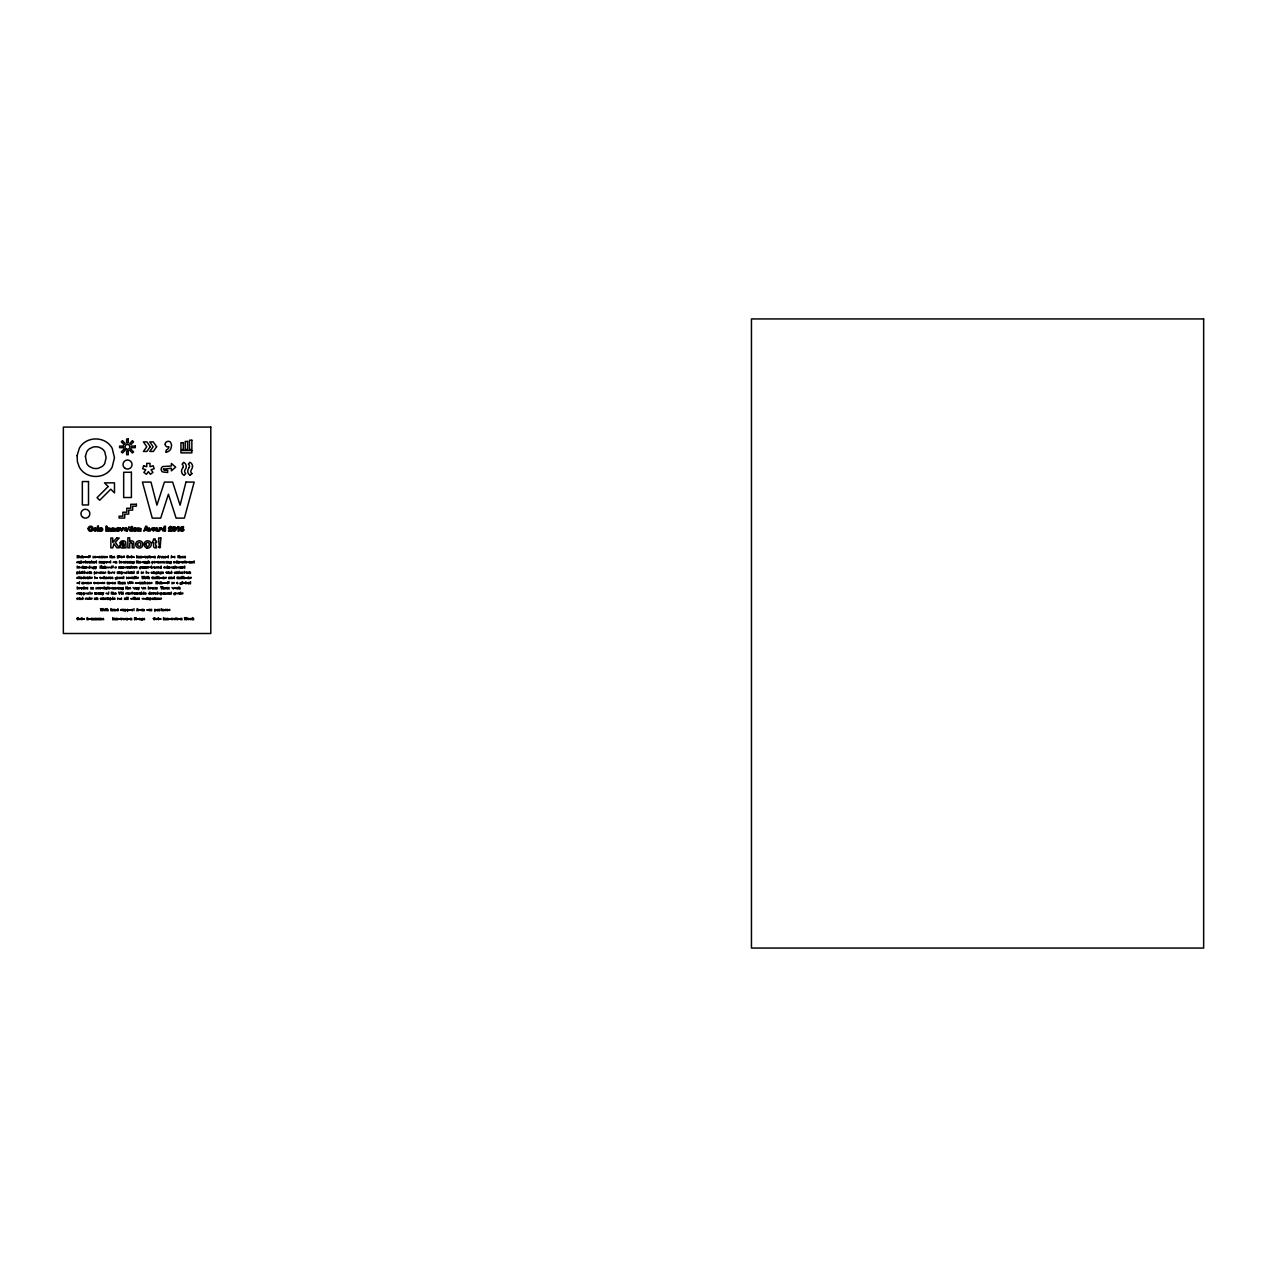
<?xml version="1.0" encoding="UTF-8"?>
<svg xmlns="http://www.w3.org/2000/svg" width="1267" height="1267" viewBox="0 0 1267 1267"><rect width="100%" height="100%" fill="white"/><g stroke="black" fill="none" stroke-linecap="round" stroke-linejoin="round"><path stroke-width="1.5" d="M117.752 597.897L117.752 599.497M127.064 620.197L127.064 618.248M90.464 572.478L91.43 572.05L91.541 573.492M92.586 618.85L93.536 618.407L93.663 619.864M95.928 593.289L96.878 592.861L97.005 594.302M95.88 618.85L96.846 618.407L96.957 619.864M101.677 562.089L102.643 561.645L102.754 563.086M108.012 598.499L108.962 598.056L109.089 599.497M108.439 582.883L109.39 582.456L109.516 583.897M119.636 572.478L120.587 572.05L120.713 573.492M145.246 567.283L146.307 567.046M147.843 598.499L148.793 598.056L148.92 599.497M153.291 577.689L154.241 577.245L154.352 578.702M164.441 593.289L165.407 592.861L165.518 594.302M178.299 577.689L179.249 577.245L179.376 578.702M78.316 567.442C81.674 565.256 76.163 568.63 79.694 567.885M78.221 588.236C81.563 586.067 76.068 589.44 79.583 588.68M85.016 577.895C87.692 575.582 83.685 579.668 86.378 578.275M85.079 588.236C88.437 586.067 82.941 589.44 86.457 588.68M86.299 583.105C88.991 580.793 84.984 584.879 87.676 583.485M87.249 598.705C89.925 596.393 85.918 600.479 88.611 599.085M94.423 557.1C97.116 554.788 93.109 558.858 95.801 557.48M97.432 588.236C100.774 586.067 95.278 589.44 98.794 588.68M98.604 557.1C101.281 554.788 97.274 558.858 99.966 557.48M100.251 598.705C102.944 596.393 98.937 600.479 101.629 599.085M102.31 572.7C105.003 570.388 100.996 574.474 103.688 573.08M104.037 557.1C106.713 554.788 102.706 558.858 105.399 557.48M102.453 619.072C105.129 616.76 101.122 620.83 103.815 619.436M107.457 577.895C110.134 575.582 106.127 579.668 108.819 578.275M111.623 577.895C114.315 575.582 110.308 579.668 113.001 578.275M113.412 557.1C116.089 554.788 112.082 558.858 114.774 557.48M114.173 583.105C116.865 580.793 112.858 584.879 115.55 583.485M113.761 598.705C116.453 596.393 112.446 600.479 115.139 599.085M114.838 593.51C117.53 591.198 113.523 595.268 116.216 593.89M117.229 556.261C120.222 554.455 115.408 558.858 118.48 557.892M119.098 577.895C121.775 575.582 117.768 579.668 120.46 578.275M120.555 562.295C123.247 559.982 119.241 564.068 121.933 562.675M128.015 577.895C130.691 575.582 126.684 579.668 129.377 578.275M129.297 588.236C132.639 586.067 127.143 589.44 130.659 588.68M135.775 567.442C139.117 565.256 133.621 568.63 137.137 567.885M136.804 598.705C139.497 596.393 135.49 600.479 138.182 599.085M143.361 619.072C146.053 616.76 142.047 620.83 144.723 619.436M144.311 588.236C147.669 586.067 142.157 589.44 145.673 588.68M144.786 593.51C147.479 591.198 143.472 595.268 146.164 593.89M147.273 567.442C150.615 565.256 145.119 568.63 148.635 567.885M148.587 583.105C151.264 580.793 147.257 584.879 149.949 583.485M149.411 588.236C152.769 586.067 147.273 589.44 150.789 588.68M151.106 572.7C153.798 570.388 149.791 574.474 152.483 573.08M150.868 593.51C153.56 591.198 149.554 595.268 152.246 593.89M155.049 593.51C157.742 591.198 153.735 595.268 156.427 593.89M157.646 567.442C160.988 565.256 155.493 568.63 159.008 567.885M158.09 598.705C160.766 596.393 156.76 600.479 159.452 599.085M160.133 562.295C162.825 559.982 158.818 564.068 161.511 562.675M162.065 572.7C164.742 570.388 160.735 574.474 163.427 573.08M162.366 562.295C165.058 559.982 161.052 564.068 163.744 562.675M163.855 567.442C167.196 565.256 161.701 568.63 165.217 567.885M165.153 588.236C168.511 586.067 163 589.44 166.515 588.68M164.821 609.981C168.178 607.812 162.667 611.185 166.199 610.425M166.468 593.51C169.16 591.198 165.153 595.268 167.846 593.89M173.405 562.295C176.097 559.982 172.09 564.068 174.783 562.675M174.308 572.7C177 570.388 172.993 574.474 175.685 573.08M180.231 572.7C182.907 570.388 178.9 574.474 181.593 573.08M181.403 557.1C184.079 554.788 180.072 558.858 182.765 557.48M187.864 619.072C190.557 616.76 186.55 620.83 189.242 619.436M190.098 619.072C192.79 616.76 188.783 620.83 191.475 619.436M169.43 528.181L170.807 527.927L169.271 529.448A2.233 2.233 0 0 0 168.495 531.19L171.821 531.19L169.667 530.366L170.918 529.416A1.6 1.6 0 0 0 170.57 526.407M89.403 572.478L90.337 572.019L90.464 573.492M91.525 618.85L92.459 618.375L92.586 619.864M94.867 593.289L95.801 592.829L95.928 594.302M94.819 618.85L95.754 618.375L95.88 619.864M100.616 562.089L101.55 561.614L101.677 563.086M107.378 582.883L108.313 582.424L108.439 583.897M106.951 598.499L107.885 598.024L108.012 599.497M118.575 572.478L119.51 572.019L119.636 573.492M142.078 609.839L143.013 609.364L143.139 610.837M144.185 567.283L145.23 567.046M146.782 598.499L147.716 598.024L147.843 599.497M152.214 577.689L153.164 577.214L153.291 578.702M163.38 593.289L164.314 592.829L164.441 594.302M177.237 577.689L178.172 577.214L178.299 578.702M123.042 557.211L124.388 557.211L123.026 557.132A6.129 6.129 0 0 1 123.026 556.53L124.34 556.023M80.09 562.5L78.982 562.833M79.267 598.499L80.264 598.024L80.423 599.497M80.09 593.764L79.061 594.144L78.95 592.687M81.579 578.148L80.55 578.544L80.423 577.087M83.274 583.295L82.165 583.644M85.174 567.283L86.314 567.046M87.455 577.689L88.452 577.214L88.611 578.702M89.149 562.089L90.131 561.614L90.29 563.086M92.143 588.094L93.283 587.856M96.64 598.499L97.638 598.024L97.797 599.497M100.315 593.289L101.312 592.829L101.471 594.302M99.222 619.31L98.192 619.706L98.066 618.248M100.394 618.85L101.392 618.375L101.55 619.864M106.507 588.553L105.557 588.997L105.367 587.492M112.826 588.094L113.982 587.856M115.582 562.089L116.564 561.614L116.722 563.086M114.078 618.85L115.059 618.375L115.218 619.864M114.489 609.839L115.63 609.601M116.342 618.85L117.324 618.375L117.483 619.864M120.143 567.283L121.284 567.046M119.795 588.094L120.935 587.856M122.535 567.283L123.675 567.046M124.103 582.883L125.1 582.424L125.243 583.897M123.707 610.298L122.582 610.551M126.969 562.089L127.951 561.614L128.11 563.086M128.965 593.764L127.935 594.144L127.809 592.687M130.549 562.089L131.546 561.614L131.689 563.086M131.641 572.478L132.623 572.019L132.782 573.492M130.612 618.85L131.594 618.375L131.752 619.864M133.558 578.148L132.528 578.544L132.417 577.087M138.135 556.878L139.132 556.403L139.291 557.892M136.915 593.289L137.913 592.829L138.071 594.302M140.526 556.878L141.524 556.403L141.682 557.892M140.827 583.295L139.718 583.644M142.126 582.883L143.108 582.424L143.266 583.897M145.056 562.5L143.947 562.833M150.25 610.298L149.126 610.551M153.545 572.478L154.542 572.019L154.701 573.492M154.131 556.878L155.128 556.403L155.287 557.892M154.653 598.499L155.651 598.024L155.809 599.497M155.762 588.094L156.902 587.856M158.027 562.089L159.024 561.614L159.183 563.086M163 577.689L163.997 577.214L164.156 578.702M162.714 609.839L163.855 609.601M164.71 618.85L165.708 618.375L165.866 619.864M167.687 562.089L168.669 561.614L168.828 563.086M168.226 572.478L169.224 572.019L169.382 573.492M167.038 618.85L168.036 618.375L168.194 619.864M169.667 567.743L168.543 567.964M168.923 593.289L169.905 592.829L170.063 594.302M170.871 577.689L171.869 577.214L172.011 578.702M176.762 572.478L177.744 572.019L177.903 573.492M179.185 562.5L178.061 562.801M180.167 567.283L181.308 567.046M180.833 618.85L181.83 618.375L181.989 619.864M187.959 577.689L188.941 577.214L189.1 578.702M189.607 562.089L190.588 561.614L190.747 563.086M189.369 572.478L190.351 572.019L190.509 573.492M168.527 528.086L169.968 526.581A2.154 2.154 0 0 1 170.522 526.613M76.97 598.277C79.457 597.026 76.305 601.16 77.35 598.705A3.009 3.009 0 0 0 77.921 598.61M79.71 556.656L80.771 556.577M80.454 572.272L81.516 572.177M80.581 587.872L81.642 587.777M86.853 561.867C89.323 560.616 86.219 564.765 87.217 562.295A3.009 3.009 0 0 0 87.787 562.2M93.996 561.867C96.482 560.6 93.346 564.765 94.376 562.295A3.009 3.009 0 0 0 94.946 562.2M95.674 530.24L93.806 530.24L94.867 531.253A2.091 2.091 0 0 0 95.389 531.285L96.53 529.986L94.993 529.004M93.663 582.677L94.613 582.392L94.724 583.723M94.407 598.277C96.83 596.979 93.71 601.144 94.772 598.705A3.009 3.009 0 0 0 95.358 598.61M98.018 593.083L99.079 592.988M99.634 577.467L100.584 577.198L100.711 578.528M102.627 567.062L103.577 566.792L103.688 568.123M106.19 561.867C108.74 560.663 105.478 564.702 106.634 562.295A3.009 3.009 0 0 0 107.141 562.2M104.638 598.277C107.188 597.09 103.894 601.112 105.082 598.705A3.009 3.009 0 0 0 105.589 598.61M121.394 577.467L122.345 577.198L122.456 578.528M121.87 582.677L122.82 582.392L122.931 583.723M122.994 561.867L123.944 561.598L124.055 562.912M122.756 618.629L123.802 618.549M124.419 598.277L125.37 598.008L125.496 599.339M128.933 567.062L129.883 566.792L130.01 568.123M129.345 572.272L130.39 572.177M133.368 593.083L134.413 592.988M135.902 587.872L136.947 587.777M139.101 593.083L140.162 592.988M141.872 567.062L142.823 566.792L142.949 568.123M146.814 556.656L147.875 556.577M151.787 587.872L152.832 587.777M153.608 567.062L154.558 566.792L154.669 568.123M152.357 598.277C154.907 597.09 151.581 601.112 152.784 598.705A3.009 3.009 0 0 0 153.307 598.61M157.852 572.272L158.913 572.177M157.187 609.617L158.137 609.348L158.264 610.678M158.533 582.677L159.484 582.392L159.594 583.723M163.237 556.656L164.282 556.577M165.929 572.272L166.975 572.177M168.574 577.467L169.525 577.198L169.635 578.528M172.898 567.062L173.848 566.792L173.975 568.123M173.579 618.629L174.64 618.549M176.525 582.677L177.475 582.392L177.602 583.723M178.362 593.083L179.407 592.988M182.337 567.062C184.713 565.7 181.783 569.992 182.654 567.505A3.009 3.009 0 0 0 183.287 567.394M182.527 561.867C184.919 560.537 181.989 564.829 182.844 562.31A3.009 3.009 0 0 0 183.477 562.2M185.615 572.272L186.677 572.177M188.134 582.677L189.084 582.392L189.195 583.723M191.792 561.867C194.263 560.616 191.127 564.749 192.156 562.295A3.009 3.009 0 0 0 192.727 562.2M94.74 528.703L96.514 528.656L95.5 527.69M116.184 567.79L115.059 567.964M156.839 567.79L155.698 567.933M169.873 610.346L168.733 610.425M82.07 556.751L83.115 556.435L83.242 557.892M82.893 567.157L83.939 566.84L84.065 568.297M104.005 577.562L105.05 577.245L105.177 578.702M104.923 567.157L105.969 566.84L106.095 568.297M108.392 572.367L109.421 572.035L109.548 573.492M106.951 609.712L107.996 609.395L108.123 610.837M111.338 556.751L112.383 556.435L112.51 557.892M112.763 593.178L113.808 592.845L113.935 594.302M119.605 582.772L120.634 582.44L120.761 583.897M127.223 587.967L128.268 587.65L128.395 589.092M134.73 598.372L135.775 598.056L135.902 599.497M137.897 561.962L138.942 561.629L139.069 563.086M148.477 561.962L149.522 561.629L149.649 563.086M148.255 577.562L149.284 577.245L149.427 578.702M160.83 582.772L161.875 582.44L162.002 583.897M163.015 587.967L164.061 587.65L164.187 589.092M179.328 556.751L180.373 556.435L180.5 557.892M78.427 572.795L77.144 572.985M95.769 572.795L94.487 572.985M105.288 562.485L104.005 562.485M123.137 572.795L121.838 572.985M151.391 598.895L150.092 598.895M156.174 610.14L154.907 610.425M185.869 582.978L187.168 582.883M81.817 567.838L80.55 567.458L81.817 567.062M97.876 557.385L96.593 557.052L97.86 556.656M97.021 583.438L95.754 583.073L97.005 582.677M102.928 578.227L101.661 577.863L102.928 577.467M109.548 562.627L108.281 562.263L109.548 561.867M136.614 583.438L135.347 583.073L136.614 582.677M143.409 599.038L142.157 598.673L143.409 598.277M172.027 567.838L170.76 567.458L172.027 567.062M181.466 562.627L180.199 562.263L181.466 561.867M187.168 583.311L185.869 583.311M77.129 572.462L78.427 572.462M81.357 593.273L82.656 593.368M83.701 593.273L85 593.368M94.471 572.462L95.769 572.462M104.005 562.057L105.288 562.057M110.324 598.467L111.623 598.578M121.822 572.462L123.121 572.462M152.278 562.057L153.576 562.152M150.092 598.467L151.391 598.467M161.052 593.273L162.35 593.368M81.167 562.073L82.466 562.168M82.672 577.673L83.986 577.784M82.688 588.078L83.986 588.189M81.405 598.483L82.703 598.578M82.624 593.795L81.341 593.59M84.984 593.795L83.685 593.59M92.934 567.268L94.233 567.363M111.623 598.895L110.324 598.895M115.376 577.673L116.675 577.768M116.548 609.823L117.847 609.918M121.933 588.078L123.232 588.173M132.607 562.057L133.906 562.168M125.148 609.807L126.447 609.902M126.431 610.33L125.132 610.14M127.555 609.807L128.87 609.902M128.838 610.33L127.555 610.14M139.513 567.268L140.811 567.363M146.101 562.057L147.4 562.168M141.476 593.273L142.791 593.384M141.128 618.834L142.427 618.929M151.406 567.268L152.721 567.378M153.576 562.485L152.278 562.485M148.54 593.289L149.839 593.384M155.619 572.462L156.918 572.573M159.88 567.268L161.194 567.378M159.895 572.462L161.194 572.573M154.875 609.807L156.158 609.807M166.943 556.862L168.258 556.973M166.088 567.268L167.387 567.378M162.319 593.795L161.036 593.59M169.81 562.057L171.108 562.168M170.285 572.478L171.599 572.573M172.93 577.673L174.244 577.784M175.59 562.073L176.905 562.168M173.959 593.273L175.258 593.384M180.136 582.868L181.434 582.978M82.45 562.5L81.167 562.5M142.759 593.795L141.492 593.795M152.689 567.79L151.422 567.79M83.97 578.1L82.672 578.1M83.955 588.601L82.703 588.601M82.688 598.911L81.405 598.911M94.201 567.79L92.934 567.695M116.659 578.1L115.376 578.1M117.831 610.346L116.596 610.425M123.2 588.601L121.949 588.601M133.906 562.485L132.607 562.485M140.795 567.79L139.544 567.869M147.4 562.485L146.101 562.485M142.427 619.262L141.128 619.262M149.807 593.795L148.556 593.795M156.886 572.985L155.635 572.985M161.162 567.79L159.895 567.79M161.178 572.985L159.911 572.985M168.242 557.29L166.943 557.29M167.387 567.695L166.104 567.79M171.108 562.485L169.81 562.485M171.568 573.001L170.301 573.001M174.228 578.1L172.93 578.1M176.889 562.5L175.59 562.5M175.226 593.795L173.975 593.795M181.419 583.295L180.136 583.295M78.301 583.295L76.907 583.073L78.316 582.963M85.522 557.385L84.145 556.957L85.554 556.957M86.679 572.985L85.301 572.557L86.71 572.557M88.674 567.79L87.296 567.363L88.706 567.363M92.079 567.79L90.701 567.363L92.111 567.363M84.398 619.262L82.989 619.04L84.398 618.929M97.242 578.1L95.849 577.879L97.258 577.768M107.347 593.795L105.969 593.368L107.378 593.368M111.86 583.295L110.467 583.073L111.876 582.963M126.082 567.79L124.704 567.363L126.114 567.363M134.096 557.385L132.702 556.957L134.112 556.957M132.101 598.895L130.691 598.689L132.116 598.578M131.135 610.33L129.757 609.902L131.166 609.902M142.997 562.485L141.587 562.279L142.997 562.152M148.714 572.985L147.32 572.557L148.73 572.557M177.443 593.795L176.065 593.368L177.475 593.368M184.887 583.295L183.493 583.073L184.903 582.963M179.866 619.262L178.473 619.04L179.882 618.929M87.692 557.385L86.299 556.957L87.708 556.957M87.217 593.795L85.839 593.368L87.249 593.368M90.432 619.262L89.023 619.04L90.432 618.929M99.539 572.985L98.145 572.557L99.555 572.557M100.837 583.295L99.428 583.073L100.837 582.963M103.055 588.585L101.677 588.173L103.086 588.173M108.439 567.79L107.061 567.363L108.471 567.363M110.657 567.79L109.279 567.363L110.688 567.363M111.844 572.985L110.467 572.557L111.876 572.557M114.6 562.485L113.206 562.279L114.616 562.152M111.718 588.585L110.34 588.173L111.749 588.173M120.365 598.895L118.955 598.689L120.365 598.578M125.417 572.89L124.023 572.557L125.433 572.557M119.858 619.262L118.449 619.04L119.858 618.929M129.519 619.262L128.11 619.04L129.519 618.929M138.752 583.295L137.343 583.073L138.768 582.963M143.963 557.385L142.585 556.957L143.995 556.957M138.689 619.262L137.279 619.04L138.689 618.929M140.954 610.33L139.576 609.902L140.985 609.902M153.022 557.385L151.644 556.957L153.054 556.957M145.689 598.895L144.28 598.689L145.689 598.578M148.112 610.33L146.719 609.902L148.128 609.902M156.997 562.485L155.588 562.279L157.013 562.152M161.97 578.1L160.576 577.879L161.986 577.768M159.975 593.795L158.597 593.368L160.006 593.368M164.362 583.295L162.968 583.073L164.377 582.963M166.595 583.295L165.185 583.073L166.595 582.963M160.877 619.262L159.468 619.04L160.877 618.929M173.69 557.385L172.312 556.957L173.722 556.957M179.106 567.79L177.728 567.363L179.138 567.363M170.617 619.262L169.224 619.04L170.633 618.929M176.129 588.585L174.735 588.173L176.161 588.173M188.688 562.485L187.294 562.279L188.704 562.152M186.914 578.1L185.52 577.879L186.93 577.768M103.07 608.588L102.484 610.837L101.772 608.588L101.059 610.837L100.457 608.588M144.501 576.437L143.915 578.702L143.203 576.437L142.474 578.702L141.888 576.437M187.057 617.599L186.471 619.864L185.758 617.599L185.045 619.864L184.444 617.599M114.648 571.892L114.188 573.492L112.62 571.892M135.046 587.492L134.587 589.092L133.019 587.492M143.535 587.492L143.076 589.092L141.508 587.492M162.334 556.292L161.859 557.892L160.291 556.292M173.975 587.492L173.5 589.092L171.932 587.492M143.123 609.601L144.2 609.601M96.324 566.713L95.516 568.835M103.656 592.718L102.564 594.967M139.212 587.524L138.372 589.662M157.742 557.892L158.644 555.643L159.531 557.892M103.356 556.292L102.722 557.892L102.089 556.292M101.582 571.892L100.932 573.492L100.299 571.892M100.869 587.492L100.236 589.092L99.602 587.492M110.894 577.087L110.261 578.702L109.627 577.087M128.141 566.697L127.492 568.297L126.858 566.697M135.031 566.697L134.397 568.297L133.764 566.697M146.006 556.292L145.372 557.892L144.739 556.292M121.949 618.248L121.299 619.864L120.666 618.248M154.321 592.703L153.671 594.302L153.038 592.703M172.708 618.248L172.074 619.864L171.441 618.248M189.163 467.46L188.53 468.616A5.638 5.638 0 0 0 187.769 471.308A4.688 4.688 0 0 0 190.113 475.22M164.504 530.841C159.626 531.617 164.346 527.341 164.52 526.169L165.423 526.169L165.439 531.126L164.567 531.19M175.147 530.129C173.785 532.251 172.423 526.549 175.179 527.801A2.423 2.423 0 0 1 175.131 530.065M126.51 530.825L124.388 530.445L126.288 529.083M157.187 530.825L155.065 530.445L156.965 529.083M102.421 599.497L103.577 597.897M80.755 557.512L80.09 557.1A3.009 3.009 0 0 0 80.66 556.989M81.5 573.112L80.486 573.397L80.882 572.684A3.009 3.009 0 0 0 81.405 572.605M81.563 588.775L80.898 588.316A3.009 3.009 0 0 0 81.531 588.205M103.672 567.917L102.722 568.25L103.055 567.489A3.009 3.009 0 0 0 103.561 567.394M94.724 583.485L93.98 583.105A3.009 3.009 0 0 0 94.613 583.01M100.679 578.306L99.95 577.91A3.009 3.009 0 0 0 100.584 577.8M99.079 593.89L98.335 593.51A3.009 3.009 0 0 0 98.969 593.415M124.039 562.706L123.311 562.31A3.009 3.009 0 0 0 123.944 562.2M129.978 567.917L128.981 568.202L129.377 567.489A3.009 3.009 0 0 0 129.883 567.394M122.456 578.29L121.711 577.91A3.009 3.009 0 0 0 122.345 577.8M130.374 573.112L129.377 573.397L129.772 572.684A3.009 3.009 0 0 0 130.279 572.605M122.931 583.485L121.996 583.865L122.297 583.089A3.009 3.009 0 0 0 122.804 583.01M147.859 557.512L146.94 557.86L147.257 557.084A3.009 3.009 0 0 0 147.764 556.989M142.918 567.917L142.252 567.489A3.009 3.009 0 0 0 142.823 567.394M125.465 599.117L124.562 599.465L124.863 598.705A3.009 3.009 0 0 0 125.37 598.61M136.947 588.712L135.965 589.028L136.329 588.3A3.009 3.009 0 0 0 136.836 588.205M134.413 593.922L133.732 593.51A3.009 3.009 0 0 0 134.302 593.415M154.606 567.964L153.925 567.505A3.009 3.009 0 0 0 154.558 567.394M164.282 557.512L163.364 557.86L163.665 557.084A3.009 3.009 0 0 0 164.172 556.989M140.146 593.922L139.481 593.51A3.009 3.009 0 0 0 140.051 593.415M123.786 619.468L123.073 619.072A3.009 3.009 0 0 0 123.691 618.961M158.898 573.112L157.884 573.397L158.296 572.684A3.009 3.009 0 0 0 158.803 572.605M152.769 588.775L152.151 588.3A3.009 3.009 0 0 0 152.721 588.205M166.991 573.08L166.246 572.7A3.009 3.009 0 0 0 166.88 572.605M159.594 583.485L158.898 583.105A3.009 3.009 0 0 0 159.484 583.01M173.943 567.917L172.993 568.25L173.341 567.489A3.009 3.009 0 0 0 173.848 567.394M169.62 578.306L168.701 578.671L169.002 577.895A3.009 3.009 0 0 0 169.509 577.8M177.602 583.485L176.905 583.105A3.009 3.009 0 0 0 177.475 583.01M158.264 610.425L157.251 610.773L157.631 610.045A3.009 3.009 0 0 0 158.137 609.95M186.661 573.112L185.996 572.7A3.009 3.009 0 0 0 186.566 572.605M179.407 593.922L178.679 593.51A3.009 3.009 0 0 0 179.296 593.415M189.195 583.485L188.165 583.802L188.561 583.089A3.009 3.009 0 0 0 189.084 583.01M174.624 619.468L173.959 619.056A3.009 3.009 0 0 0 174.529 618.961M191.982 473.478L190.098 475.236M87.471 618.803L88.056 618.248L88.152 619.864M111.353 609.791L111.924 609.237L112.034 610.837M179.344 588.046L179.914 587.492L180.025 589.092M192.964 618.803L193.55 618.248L193.645 619.864M123.818 619.69L123.818 618.629M179.423 594.128L179.423 593.067M77.81 556.466L78.728 555.643L77.81 556.466L78.871 557.892M100.727 566.872L101.629 566.032L100.727 566.872L101.788 568.297M156.633 582.487L157.536 581.648L156.633 582.487L157.694 583.897M120.698 544.414L124.008 543.543L123.437 542.324M79.663 581.648L79.314 583.897M171.504 555.643L171.156 557.892M121.347 556.118L121.838 557.892M84.556 571.243L84.208 573.492M108.724 592.053L108.376 594.302M130.232 531.206L128.205 528.592L128.901 526.755L130.422 527.769L130.137 530.414M127.745 582.123L128.236 583.897M130.834 542.498L129.725 543.543L129.693 547.835L127.856 547.835L127.856 537.794L129.693 537.794L129.693 541.579A2.455 2.455 0 0 1 131.53 540.866L132.671 541.041A2.138 2.138 0 0 1 133.605 541.817L134.08 547.835L132.227 547.835L132.227 543.844M137.169 608.588L136.82 610.837M122.883 542.292L120.096 543.052M161.162 527.737L159.294 527.769L159.294 531.19L161.099 528.656M182.21 528.196L181.133 528.687L182.622 527.405A1.916 1.916 0 0 1 183.367 527.563L183.636 526.787A1.932 1.932 0 0 0 182.701 526.597L181.672 526.771A2.249 2.249 0 0 0 180.468 527.896L180.247 528.64A3.484 3.484 0 0 0 180.199 529.463L180.421 530.303A1.758 1.758 0 0 0 181.83 531.285M95.168 527.674L93.916 528.957L95.563 530.018M126.573 531.19L127.429 531.19M157.251 531.19L158.106 531.19M158.027 557.179L159.246 557.179M149.443 567.109L150.345 567.109M160.624 586.843L162.239 586.843M168.559 528.402L169.461 528.418M182.543 528.228L183.731 529.368A1.837 1.837 0 0 1 183.747 529.875M131.277 542.514L132.196 543.448M116.073 566.84L115.139 567.236M85.396 582.456L84.446 582.836M174.054 582.456L173.104 582.836M151.85 582.456L150.9 582.836M161.352 598.056L160.402 598.436M84.319 561.645L83.384 562.025M121.553 609.395L120.603 609.775M91.921 598.056L90.986 598.436M86.394 598.056L85.443 598.436M191.048 577.245L190.098 577.625M166.088 577.245L165.138 577.625M130.485 556.451L129.535 556.831M138.23 577.245L137.279 577.625M131.34 577.245L130.39 577.625M157.251 618.407L156.3 618.803M117.356 587.65L116.421 588.031M92.032 577.245L91.081 577.625M125.94 618.407L124.99 618.803M80.771 618.407L79.821 618.803M156.728 566.84L155.793 567.236M182.796 592.861L181.846 593.241M107.236 556.451L106.285 556.831M131.087 592.861L130.137 593.241M102.69 582.456L101.74 582.836M77.936 561.645L76.986 562.025M77.936 577.245L76.986 577.625M92.111 592.861L91.176 593.241M77.936 592.861L76.986 593.241M159.99 573.888L161.147 573.808L161.194 571.908M174.054 594.698L175.21 594.619L175.258 592.703M115.471 579.082L116.627 579.019L116.675 577.103M143.44 572.05L142.49 572.431M169.762 609.395L168.828 609.775M126.811 592.861L125.861 593.241M105.589 572.05L104.638 572.431M104.638 582.456L103.688 582.836M91.192 582.456L90.242 582.836M169.905 563.451L171.061 563.403L171.108 561.503M132.702 563.451L133.859 563.403L133.922 561.503M141.223 620.212L142.379 620.181L142.442 618.264M116.342 588.775L117.467 588.569M102.548 597.897L103.704 599.497M180.231 584.293L181.387 584.214L181.434 582.297M142.411 573.127L143.519 572.922M104.543 573.127L105.668 572.922M191.111 578.1L190.002 578.338M182.86 593.7L181.767 593.985M174.117 583.295L173.009 583.485M166.167 578.1L165.058 578.338M161.416 598.911L160.323 599.133M151.929 583.295L150.821 583.485M130.564 557.29L129.456 557.559M138.309 578.1L137.2 578.338M157.33 619.262L156.221 619.531M131.42 578.1L130.311 578.338M131.166 593.7L130.073 593.985M126.874 593.7L125.781 593.985M107.315 557.29L106.206 557.528M121.616 610.251L120.508 610.425M126.003 619.262L124.91 619.531M104.702 583.295L103.593 583.485M102.754 583.295L101.645 583.485M84.398 562.485L83.289 562.722M92.095 578.1L90.986 578.338M91.256 583.295L90.147 583.485M78.016 562.485L76.907 562.722M92.19 593.7L91.097 593.985M85.459 583.295L84.351 583.485M92 598.911L90.891 599.133M78.016 578.1L76.907 578.338M86.473 598.911L85.364 599.133M78.016 593.7L76.907 593.938M80.835 619.262L79.742 619.531M157.156 528.862L155.112 528.798L156.411 527.674A2.391 2.391 0 0 1 156.95 527.69L158.058 530.651M126.478 528.862L124.435 528.798L125.734 527.674A2.391 2.391 0 0 1 126.272 527.69L127.381 530.651M137.913 587.508L138.61 589.107M95.041 566.697L95.738 568.297M102.374 592.703L103.07 594.302M146.18 563.451L147.352 563.403L147.4 561.503M139.608 568.645L140.764 568.614L140.827 566.697M93.014 568.645L94.186 568.614L94.233 566.697M140.906 528.624L137.818 527.769L137.818 531.19L138.752 531.19L139.386 528.513L140.019 531.19L140.938 531.19L140.938 529.036M115.36 528.624L112.288 527.769L112.288 531.19L113.206 531.19L113.856 528.513L114.473 531.19L115.408 531.19L115.408 529.036M111.132 528.624L108.059 527.769L108.059 531.19L108.994 531.19L109.627 528.513L110.261 531.19L111.179 531.19L111.179 529.036M155.698 573.824L156.87 573.808L156.918 571.908M122.012 589.424L123.168 589.424L123.232 587.508M184.887 562.944L184.887 560.885M184.396 573.317L184.396 571.29M177.966 557.718L177.966 555.675M179.138 573.317L179.138 571.29M175.258 568.123L175.258 566.08M176.002 619.69L176.002 617.647M171.362 594.128L171.362 592.085M167.672 583.723L167.672 581.696M161.289 610.662L161.289 608.635M149.173 557.718L149.173 555.675M146.243 573.317L146.228 571.29M146.893 578.528L146.893 576.485M144.501 583.723L144.501 581.696M136.551 562.944L136.535 560.885M138.372 573.317L138.372 571.29M136.171 578.528L136.171 576.485M134.08 573.317L134.08 571.29M131.293 568.123L131.293 566.08M132.259 594.128L132.259 592.085M133.257 599.354L133.241 597.295M128.11 573.317L128.11 571.29M133.969 610.662L133.969 608.635M125.861 588.933L125.861 586.89M123.754 578.528L123.754 576.485M118.243 583.723L118.227 581.696M109.976 557.718L109.976 555.675M111.765 568.123L111.765 566.08M110.625 562.944L110.609 560.885M111.338 594.128L111.338 592.085M107.933 588.933L107.933 586.89M105.589 610.662L105.589 608.635M94.756 578.528L94.756 576.485M91.525 562.944L91.525 560.885M88.785 557.718L88.785 555.675M89.83 578.528L89.83 576.485M85.57 562.944L85.554 560.885M89.925 594.128L89.925 592.085M89.751 599.354L89.735 597.295M82.814 573.317L82.814 571.29M77.224 568.123L77.224 566.08M79.108 578.528L79.108 576.485M186.677 573.286L186.677 572.256M174.64 619.658L174.64 618.629M166.991 573.286L166.991 572.256M164.298 557.686L164.298 556.656M158.913 573.286L158.913 572.256M152.848 588.902L152.848 587.872M147.875 557.686L147.875 556.656M140.162 594.096L140.162 593.067M136.963 588.902L136.963 587.872M134.429 594.096L134.429 593.067M130.406 573.286L130.406 572.256M99.079 594.096L99.079 593.067M80.771 557.686L80.771 556.656M81.516 573.286L81.516 572.256M81.642 588.902L81.642 587.872M194.152 560.838L194.152 563.086M192.536 617.599L192.536 619.864M190.493 581.648L190.493 583.897M189.607 561.487L189.607 563.086M189.369 571.892L189.369 573.492M187.991 571.892L187.991 573.492M187.959 577.087L187.959 578.702M186.249 561.487L186.249 563.086M185.853 581.632L185.853 583.897M185.299 556.292L185.299 557.892M184.713 566.032L184.713 568.297M184.539 577.087L184.539 578.686M183.905 556.276L183.905 557.892M183.224 576.437L183.224 578.702M182.733 571.892L182.733 573.492M182.511 581.648L182.511 583.897M181.91 576.437L181.91 578.702M181.308 567.109L181.308 568.297M180.833 618.248L180.833 619.864M180.595 577.087L180.595 578.686M180.658 592.053L180.658 594.302M180.167 566.697L180.167 568.297M179.328 555.643L179.328 557.892M179.185 561.487L179.185 563.086M178.916 586.843L178.916 589.092M178.029 561.487L178.029 562.675M177.491 618.248L177.491 619.848M177.237 577.087L177.237 578.702M177.237 587.492L177.237 589.092M176.905 560.838L176.905 563.086M176.683 566.682L176.683 568.281M176.762 571.892L176.762 573.492M174.751 556.292L174.751 557.892M174.244 576.437L174.244 578.702M171.979 582.297L171.979 583.897M171.599 571.243L171.599 573.492M170.871 577.087L170.871 578.702M169.683 566.682L169.683 568.281M169.034 581.585L169.034 583.248M169.049 587.492L169.049 589.092M168.923 592.703L168.923 594.302M168.527 566.682L168.527 567.869M168.258 555.627L168.258 557.892M168.226 571.892L168.226 573.492M167.687 561.487L167.687 563.086M167.656 587.492L167.656 589.092M167.402 566.032L167.402 568.297M167.339 609.237L167.339 610.837M167.038 618.248L167.038 619.864M166.563 561.487L166.563 563.086M165.597 556.292L165.597 557.892M164.884 561.487L164.884 563.086M164.71 618.248L164.71 619.864M163.855 609.649L163.855 610.837M163.38 592.703L163.38 594.302M163.522 617.599L163.522 619.864M163 577.087L163 578.702M163.015 586.843L163.015 589.092M162.714 609.237L162.714 610.837M161.384 527.753L161.384 528.687M161.194 566.032L161.194 568.297M161.432 586.843L161.432 589.092M161.036 592.671L161.036 594.92M160.83 581.648L160.83 583.897M159.531 577.087L159.531 578.686M159.563 609.237L159.563 610.837M158.438 617.599L158.438 619.864M158.027 561.487L158.027 563.086M158.217 576.437L158.217 578.702M157.551 592.053L157.551 594.302M157.045 597.897L157.045 599.497M156.902 576.437L156.902 578.702M156.902 587.92L156.902 589.092M156.063 581.648L156.063 583.897M155.762 587.492L155.762 589.092M155.588 577.087L155.588 578.686M154.859 609.205L154.859 611.47M154.622 561.487L154.622 563.086M154.653 597.897L154.653 599.497M154.131 556.292L154.131 557.892M154.146 587.492L154.146 589.092M153.545 571.892L153.545 573.492M152.262 561.455L152.262 563.704M152.214 577.087L152.214 578.702M151.628 609.237L151.628 610.837M151.391 566.032L151.391 568.297M150.599 556.276L150.599 557.892M150.25 609.237L150.25 610.837M149.839 592.037L149.839 594.302M150.076 597.866L150.076 600.13M149.11 609.237L149.11 610.425M148.477 560.838L148.477 563.086M148.255 576.437L148.255 578.702M148.382 586.843L148.382 589.092M147.542 582.297L147.542 583.897M146.782 597.897L146.782 599.497M146.323 567.109L146.323 568.297M145.879 582.297L145.879 583.897M145.515 577.087L145.515 578.686M145.246 567.109L145.246 568.297M145.056 561.487L145.056 563.086M144.185 566.697L144.185 568.297M144.216 609.649L144.216 610.837M143.9 561.487L143.9 562.675M143.82 592.053L143.82 594.302M142.126 582.297L142.126 583.897M142.078 609.237L142.078 610.837M141.461 592.037L141.461 594.302M141.366 571.892L141.366 573.492M140.827 582.282L140.827 583.897M140.526 556.292L140.526 557.892M140.257 561.487L140.257 563.086M139.671 582.282L139.671 583.485M139.782 618.248L139.782 619.864M139.259 597.897L139.259 599.497M138.246 609.237L138.246 610.837M138.135 556.292L138.135 557.892M137.897 560.838L137.897 563.086M137.074 571.892L137.074 573.492M136.915 592.703L136.915 594.302M136.757 555.643L136.757 557.892M136.155 617.599L136.155 619.864L134.555 617.599L134.555 619.864M135.727 592.703L135.727 594.302M134.793 576.437L134.793 578.702M134.73 597.248L134.73 599.497M133.558 577.087L133.558 578.686M132.718 566.682L132.718 568.281M132.259 609.237L132.259 610.837M131.673 555.643L131.673 557.892M131.641 571.892L131.641 573.492M130.612 618.248L130.612 619.864M130.549 561.487L130.549 563.086M129.361 561.487L129.361 563.086M128.965 592.687L128.965 594.302M128.094 597.248L128.094 599.497M127.539 609.205L127.539 611.47M127.223 586.843L127.223 589.092M126.969 561.487L126.969 563.086M126.684 577.087L126.684 578.702M126.779 597.248L126.779 599.497M126.462 571.892L126.462 573.492M125.37 561.487L125.37 563.086M125.132 609.205L125.132 611.47M124.103 582.297L124.103 583.897M123.707 609.237L123.707 610.837M123.675 567.109L123.675 568.297M123.089 592.053L123.089 594.302L121.489 592.053L121.489 594.302M122.535 566.697L122.535 568.297M122.551 609.237L122.551 610.425M121.806 571.86L121.806 574.109M121.458 597.897L121.458 599.497M121.284 567.109L121.284 568.297M120.951 587.92L120.951 589.092M120.143 566.697L120.143 568.297M120.207 592.053L119.431 594.302L118.623 592.053M119.795 587.492L119.795 589.092M119.526 560.838L119.526 563.086M119.605 581.648L119.605 583.897M118.829 566.682L118.829 568.281M118.575 571.892L118.575 573.492M118.544 587.492L118.544 589.092M117.768 577.087L117.768 578.702M117.863 608.588L117.863 610.837M117.388 571.892L117.388 573.492M116.342 618.248L116.342 619.864M115.582 561.487L115.582 563.086M115.63 609.649L115.63 610.837M115.218 587.492L115.218 589.092M114.489 609.237L114.489 610.837M113.982 587.92L113.982 589.092M114.078 618.248L114.078 619.864M113.127 565.985L113.127 567.632M113.111 609.237L113.111 610.837M112.842 582.297L112.842 583.897M112.826 587.492L112.826 589.092M112.763 592.053L112.763 594.302M112.731 597.248L112.731 599.497M112.763 617.599L112.763 619.864M111.338 555.643L111.338 557.892M110.91 608.588L110.91 610.837M110.308 597.866L110.308 600.13M109.295 587.492L109.295 589.092M108.392 571.243L108.392 573.492M107.378 582.297L107.378 583.897M106.951 597.897L106.951 599.497M106.951 608.588L106.951 610.837M106.412 577.087L106.412 578.686M106.507 587.492L106.507 589.092M104.923 566.032L104.923 568.297M104.211 609.237L104.211 610.837M103.989 561.455L103.989 563.704M104.005 576.437L104.005 578.702M104.163 586.843L104.163 589.092M101.107 556.276L101.107 557.892M100.616 561.487L100.616 563.086M100.315 592.703L100.315 594.302M100.394 618.248L100.394 619.864M100.156 566.032L100.156 568.297M99.301 561.487L99.301 563.086M99.222 618.248L99.222 619.848M98.097 582.297L98.097 583.897M96.815 571.892L96.815 573.492M96.64 597.897L96.64 599.497M96.371 560.838L96.371 563.086M96.102 587.492L96.102 589.092M94.867 592.703L94.867 594.302M94.819 618.248L94.819 619.864M94.455 571.86L94.455 574.109M93.093 556.292L93.093 557.892M93.283 587.92L93.283 589.092M92.887 561.487L92.887 563.086M92.143 587.492L92.143 589.092M91.525 618.248L91.525 619.864M90.828 587.492L90.828 589.092M90.147 555.58L90.147 557.242M89.719 566.032L89.719 568.297M89.403 571.892L89.403 573.492M89.149 561.487L89.149 563.086M88.817 582.297L88.817 583.897M88.278 592.703L88.278 594.302M87.803 571.892L87.803 573.492M87.597 587.492L87.597 589.092M87.455 577.087L87.455 578.702M87.043 617.599L87.043 619.864M86.314 567.109L86.314 568.297M85.174 566.697L85.174 568.297M83.986 576.437L83.986 578.702M83.986 586.843L83.986 589.092M83.685 592.671L83.685 594.92M83.274 582.282L83.274 583.897M82.893 566.032L82.893 568.297M82.703 597.248L82.703 599.497M82.07 555.643L82.07 557.892M82.117 582.282L82.117 583.485M81.943 617.599L81.943 619.864M81.579 577.087L81.579 578.686M81.326 592.671L81.326 594.92M81.151 560.822L81.151 563.086M80.09 561.487L80.09 563.086M80.09 592.687L80.09 594.302M79.409 571.243L79.409 573.492M79.267 597.897L79.267 599.497M78.95 561.487L78.95 562.675M77.239 555.643L77.239 557.892M77.113 571.86L77.113 574.109M77.239 586.843L77.239 589.092M147.099 547.993A3.484 3.484 0 0 1 144.39 545.539L144.248 543.305A3.453 3.453 0 0 1 146.924 540.866A3.975 3.975 0 0 1 148.413 540.866A3.453 3.453 0 0 1 151.106 543.305L151.185 545.174A3.484 3.484 0 0 1 148.413 547.993L148.049 548.025A3.959 3.959 0 0 1 146.924 547.977M120.001 545.539A2.186 2.186 0 0 0 119.969 546.172A2.043 2.043 0 0 0 121.331 547.835L121.775 547.977A2.423 2.423 0 0 0 124.356 547.059A4.434 4.434 0 0 0 124.372 547.835L126.066 547.835A7.016 7.016 0 0 1 126.003 546.742L125.734 542.181A2.186 2.186 0 0 0 124.91 541.262L123.77 540.851A4.767 4.767 0 0 0 122.693 540.819L121.806 540.993A2.518 2.518 0 0 0 120.064 543.036M119.969 545.507A2.043 2.043 0 0 1 120.729 544.272M183.826 529.891A1.695 1.695 0 0 1 181.846 531.237M173.025 530.43A3.183 3.183 0 0 1 173.072 527.357M172.866 527.104A2.201 2.201 0 0 1 175.78 527.515A2.201 2.201 0 0 1 175.701 530.445A2.201 2.201 0 0 1 172.787 530.699M165.169 444.21A2.914 2.914 0 0 1 167.687 441.407A3.643 3.643 0 0 1 168.717 441.359L169.081 441.407A2.993 2.993 0 0 1 170.57 442.246L171.663 445.192L170.792 448.914A6.588 6.588 0 0 1 166.753 452.097L165.787 452.303L166.294 449.975A4.213 4.213 0 0 0 168.02 448.819L168.559 448.043A3.072 3.072 0 0 0 168.875 446.776L167.117 446.855A2.645 2.645 0 0 1 165.28 444.765A3.136 3.136 0 0 1 165.233 444.21M189.226 467.491A2.55 2.55 0 0 0 188.324 464.181L189.86 462.265A4.735 4.735 0 0 1 192.568 466.367M192.489 466.383A5.527 5.527 0 0 1 191.776 469.012L191.159 470.184A2.582 2.582 0 0 0 191.903 473.573M76.859 618.565C78.459 622.81 79.583 614.891 76.859 618.565M126.7 556.593C128.363 560.853 129.282 552.903 126.7 556.593M153.56 539.932L152.167 542.64L153.402 542.64L153.64 546.885A1.79 1.79 0 0 0 154.479 547.708L155.572 547.93A2.708 2.708 0 0 0 156.601 547.772L156.601 546.235A2.534 2.534 0 0 1 155.936 546.283L155.239 542.64L156.601 542.64L156.601 541.009L155.239 541.009L155.239 538.966L153.56 538.966L153.56 539.932M153.339 618.565C154.812 622.81 156.174 615.018 153.339 618.565M164.536 529.463C163.031 532.979 162.382 526.407 164.536 529.463M124.182 545.063C123.089 549.134 119.827 543.591 124.182 545.063M126.478 529.812L125.354 530.414L126.478 529.812M129.424 583.216L130.754 583.438L129.424 583.137M157.156 529.812L156.031 530.414L157.156 529.812M100.077 529.368C102.184 532.678 101.629 525.995 100.077 529.368M117.182 529.368C118.829 532.821 119.415 526.122 117.182 529.368M134.27 529.368C136.107 532.789 136.092 526.153 134.27 529.368M137.565 544.192L137.707 545.253A1.695 1.695 0 0 0 140.811 545.443L140.875 543.575A1.695 1.695 0 0 0 137.786 543.4L137.565 544.192M145.943 544.192L146.085 545.253A1.695 1.695 0 0 0 149.189 545.443L149.253 543.575A1.695 1.695 0 0 0 146.164 543.4L145.943 544.192M129.503 582.107L130.659 582.297L129.519 582.044M89.102 528.513C91.683 534.468 93.14 523.477 89.102 528.513M85.412 456.31L86.758 463.532A9.455 9.455 0 0 0 89.45 466.557L92.934 468.188A11.229 11.229 0 0 0 98.573 468.188L102.057 466.557A9.471 9.471 0 0 0 104.733 463.532L106.143 457.672L104.733 451.812A9.55 9.55 0 0 0 102.057 448.771L99.491 447.394A11.055 11.055 0 0 0 92.934 447.124L89.45 448.771A9.534 9.534 0 0 0 86.758 451.812L85.412 456.31M135.727 544.034L135.87 545.539A3.468 3.468 0 0 0 138.546 547.977A3.959 3.959 0 0 0 139.671 548.025L140.035 547.962A3.484 3.484 0 0 0 142.807 545.174L142.712 543.305A3.453 3.453 0 0 0 140.035 540.866A3.975 3.975 0 0 0 138.546 540.866A3.453 3.453 0 0 0 135.854 543.305L135.727 544.034M77.113 455.629L77.414 461.806L79.314 467.127A17.532 17.532 0 0 0 83.923 472.528C90.638 477.77 100.869 477.786 107.568 472.528A17.548 17.548 0 0 0 112.177 467.127L114.473 457.72L112.177 448.296A17.548 17.548 0 0 0 107.568 442.88C100.869 437.622 90.638 437.622 83.923 442.88A17.532 17.532 0 0 0 79.314 448.296L77.113 455.629M88.12 528.434L88.152 529.289A2.502 2.502 0 0 0 93.093 529.289L93.045 527.896A2.502 2.502 0 0 0 88.183 528.276L88.12 528.434M158.644 546.726C160.466 550.638 161.574 543.353 158.644 546.726M181.229 529.638L182.796 529.891L181.244 529.558M131.42 526.597L132.544 526.708L131.42 526.534M163.427 469.154L164.156 470.215A2.043 2.043 0 0 0 164.773 470.295L167.687 470.295L167.687 472.48L162.683 471.957A3.072 3.072 0 0 1 161.242 469.93L161.21 469.614A3.437 3.437 0 0 1 161.257 468.584A3.088 3.088 0 0 1 162.683 466.557L171.378 466.034L171.378 463.453L175.701 467.143L171.378 470.865L171.378 468.236L163.427 469.154M160.846 538L160.402 544.842L159.056 544.842L158.613 538L160.846 538M178.188 526.676L176.984 528.181L178.061 528.181L178.061 531.19L179.011 531.19L179.011 526.676L178.188 526.676M119.288 556.134L119.256 556.229A3.041 3.041 0 0 0 119.241 557.1L120.523 557.306A3.041 3.041 0 0 0 120.555 556.435L119.304 556.055M131.752 582.139L131.736 582.234A3.041 3.041 0 0 0 131.705 583.105L133.003 583.311A3.041 3.041 0 0 0 133.019 582.44L131.752 582.139M185.948 482.093L180.104 505.216L172.629 482.093L164.409 482.093L156.934 505.169L150.979 482.093L142.442 482.093L152.262 518.124L160.687 518.124L168.416 494.241L176.097 518.124L184.38 518.124L194.184 482.093L185.948 482.093M153.592 527.769L152.974 529.97L152.23 527.769L150.52 529.97L148.92 527.769L149.997 531.19L151.723 528.862L153.45 531.19L154.511 527.769L153.592 527.769M143.646 465.718L142.633 468.727L145.768 469.756L143.868 472.401L146.434 474.286L148.397 471.609L150.393 474.286L152.959 472.401L151.042 469.756L154.194 468.727L153.149 465.718L150.029 466.731L150.029 463.374L146.75 463.374L146.75 466.731L143.646 465.718M122.883 527.769L122.075 530.065L120.207 527.769L121.6 531.19L123.849 527.769L122.883 527.769M145.214 530.065L143.789 531.19L145.673 526.264L146.782 526.264L148.667 531.19L145.214 530.065M146.212 527.325L145.531 529.194L146.893 529.194L146.212 527.325M182.923 467.46L182.305 468.616A5.622 5.622 0 0 0 181.545 471.292A4.704 4.704 0 0 0 184.19 475.378L185.774 473.478A2.613 2.613 0 0 1 184.871 470.152L185.552 469.028A5.86 5.86 0 0 0 186.265 466.304A4.704 4.704 0 0 0 183.62 462.312L182.084 464.229A2.566 2.566 0 0 1 183.002 467.491M150.266 446.728L146.94 451.432L143.424 451.432L146.782 446.76L143.424 441.914L146.924 441.914L150.266 446.728M156.633 446.728L153.307 451.432L149.791 451.432L153.149 446.76L149.791 441.914L153.291 441.914L156.633 446.728M116.691 538L112.763 542.45L112.763 538L110.847 538L110.847 547.835L112.763 547.835L113.982 543.749L116.833 547.835L119.241 547.835L115.313 542.276L119.209 538L116.691 538M122.471 440.758L121.315 441.898L124.039 444.622L125.18 443.482L122.471 440.758M124.039 449.152L121.315 451.876L122.471 453.016L125.18 450.292L124.039 449.152M132.433 440.758L129.709 443.482L130.849 444.622L133.573 441.898L132.433 440.758M130.849 449.152L129.709 450.292L132.433 453.016L133.573 451.876L130.849 449.152M108.154 486.544L97.052 497.646L99.697 500.259L110.799 489.189L114.489 492.911L114.489 482.854L104.496 482.854L108.154 486.544M136.377 504.266L130.77 504.266L130.77 508.241L126.795 508.241L126.795 512.216L122.836 512.216L122.836 516.192L119.098 516.192L119.098 518.06L124.704 518.06L124.704 514.101L128.68 514.101L128.68 510.126L132.655 510.126L132.655 506.151L136.377 506.151L136.377 504.266M1203.65 318.936L751.458 318.936L751.458 948.064L1203.65 948.064L1203.65 318.936M210.797 427.074L63.35 427.074L63.35 633.5L210.797 633.5L210.797 427.074M128.252 439.031L126.637 439.031L126.637 442.88L128.252 442.88L128.252 439.031M191.855 440.203L189.48 440.203L189.48 449.484L191.855 449.484L191.855 440.203M187.579 441.454L185.204 441.454L185.204 449.484L187.579 449.484L187.579 441.454M183.319 442.69L180.943 442.69L180.943 449.484L183.319 449.484L183.319 442.69M123.437 446.079L119.589 446.079L119.589 447.694L123.437 447.694L123.437 446.079M135.3 446.079L131.451 446.079L131.451 447.694L135.3 447.694L135.3 446.079M191.855 450.514L180.943 450.514L180.943 452.889L191.855 452.889L191.855 450.514M128.252 450.894L126.637 450.894L126.637 454.742L128.252 454.742L128.252 450.894M131.404 472.274L123.675 472.274L123.675 497.519L131.404 497.519L131.404 472.274M88.5 481.555L82.339 481.555L82.339 504.963L88.5 504.963L88.5 481.555M98.383 526.169L97.464 526.169L97.464 531.19L98.383 531.19L98.383 526.169M106.84 526.264L105.874 526.264L105.874 531.19L106.84 531.19L106.84 526.264M132.449 527.769L131.515 527.769L131.515 531.19L132.449 531.19L132.449 527.769M134.223 531.047A1.821 1.821 0 0 0 136.947 529.479A1.821 1.821 0 0 0 134.223 527.911A1.821 1.821 0 0 0 134.223 531.047M117.134 531.047A1.821 1.821 0 0 0 119.858 529.479A1.821 1.821 0 0 0 117.134 527.911A1.821 1.821 0 0 0 117.134 531.047M100.03 531.047A1.821 1.821 0 0 0 102.754 529.479A1.821 1.821 0 0 0 100.03 527.911A1.821 1.821 0 0 0 100.03 531.047M126.035 448.835A2.407 2.407 0 0 0 129.836 447.14A2.407 2.407 0 0 0 126.462 444.685A2.407 2.407 0 0 0 126.035 448.835M124.879 468.22A4.545 4.545 0 0 0 132.053 465.005A4.545 4.545 0 0 0 125.686 460.396A4.545 4.545 0 0 0 124.879 468.22M82.83 517.348A4.466 4.466 0 0 0 89.846 514.101A4.466 4.466 0 0 0 83.527 509.635A4.466 4.466 0 0 0 82.83 517.348"/></g></svg>
